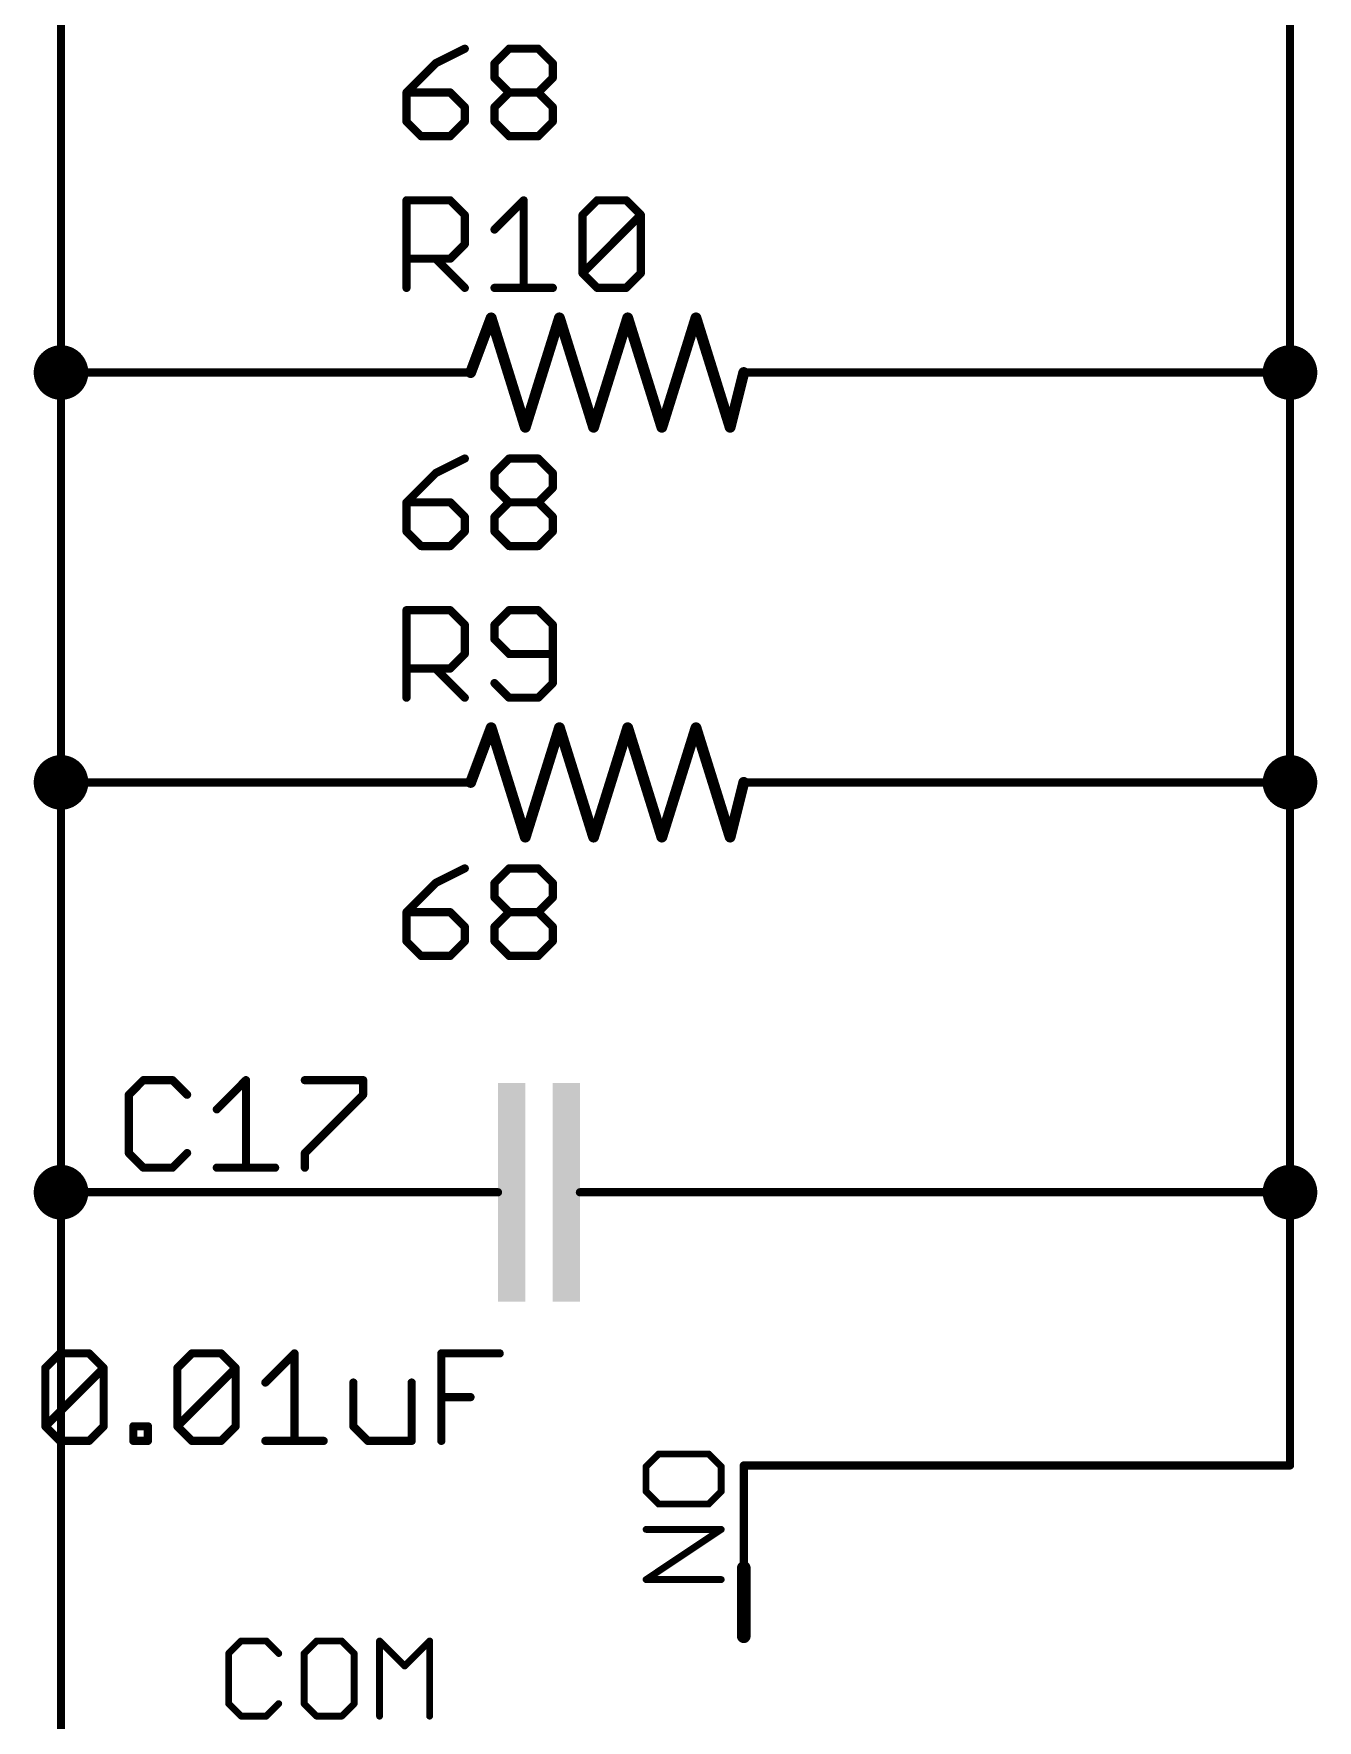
# Model space of a CAD drawing. Extents: x -40 to 215, y -109 to 87.
# Drawn here: x 14.73 to 38.61, y 23.2 to 54.56 of the extents above; entities that cross this region are included whole.
import ezdxf

# ---------------------------------------------------------------- set-up
doc = ezdxf.new("R2010")
doc.units = 0
for name, color, linetype in [('91', 94, 'CONTINUOUS'), ('94', 14, 'CONTINUOUS'), ('95', 251, 'CONTINUOUS'), ('96', 251, 'CONTINUOUS')]:
    doc.layers.add(name, color=color, linetype=linetype)

# ---------------------------------------------------------------- blocks, each defined once
blk = doc.blocks.new('RECT')
blk.add_solid([(-0.5, -0.5), (0.5, -0.5), (-0.5, 0.5), (0.5, 0.5)])

msp = doc.modelspace()

# ---------------------------------------------------------------- linework, layer by layer
at = {"layer": '91', "const_width": 0.1524}
for points in [[(15.24, 55.88), (15.24, 48.26)], [(38.1, 55.88), (38.1, 48.26)], [(15.24, 48.26), (15.24, 40.64)], [(20.32, 48.26), (15.24, 48.26)], [(30.48, 48.26), (38.1, 48.26)], [(38.1, 48.26), (38.1, 40.64)], [(15.24, 40.64), (15.24, 33.02)], [(15.24, 40.64), (20.32, 40.64)], [(30.48, 40.64), (38.1, 40.64)], [(38.1, 40.64), (38.1, 33.02)], [(15.24, 33.02), (15.24, 22.86)], [(20.32, 33.02), (15.24, 33.02)], [(38.1, 33.02), (27.94, 33.02)], [(38.1, 27.94), (38.1, 33.02)], [(27.94, 27.94), (38.1, 27.94)]]:
    msp.add_lwpolyline(points, dxfattribs=at)
at = {"layer": '91'}
for points, const_width in [([(15.24, 48.006, 1), (15.24, 48.514, 1), (15.24, 48.006)], 0.508), ([(38.1, 48.006, 1), (38.1, 48.514, 1), (38.1, 48.006)], 0.508), ([(15.2781, 48.26, 1), (15.2019, 48.26)], 0.0762), ([(15.24, 48.2981, 1), (15.24, 48.2219)], 0.0762), ([(15.2019, 48.26, 1), (15.2781, 48.26)], 0.0762), ([(20.32, 48.2219, 1), (20.32, 48.2981)], 0.0762), ([(30.48, 48.2981, 1), (30.48, 48.2219)], 0.0762), ([(38.1381, 48.26, 1), (38.0619, 48.26)], 0.0762), ([(38.0619, 48.26, 1), (38.1381, 48.26)], 0.0762), ([(38.1, 48.2219, 1), (38.1, 48.2981)], 0.0762), ([(15.24, 40.386, 1), (15.24, 40.894, 1), (15.24, 40.386)], 0.508), ([(38.1, 40.386, 1), (38.1, 40.894, 1), (38.1, 40.386)], 0.508), ([(15.2781, 40.64, 1), (15.2019, 40.64)], 0.0762), ([(15.24, 40.6781, 1), (15.24, 40.6019)], 0.0762), ([(15.2019, 40.64, 1), (15.2781, 40.64)], 0.0762), ([(20.32, 40.6019, 1), (20.32, 40.6781)], 0.0762), ([(30.48, 40.6781, 1), (30.48, 40.6019)], 0.0762), ([(38.1381, 40.64, 1), (38.0619, 40.64)], 0.0762), ([(38.0619, 40.64, 1), (38.1381, 40.64)], 0.0762), ([(38.1, 40.6019, 1), (38.1, 40.6781)], 0.0762), ([(15.24, 32.766, 1), (15.24, 33.274, 1), (15.24, 32.766)], 0.508), ([(38.1, 32.766, 1), (38.1, 33.274, 1), (38.1, 32.766)], 0.508), ([(15.2781, 33.02, 1), (15.2019, 33.02)], 0.0762), ([(15.24, 33.0581, 1), (15.24, 32.9819)], 0.0762), ([(15.2019, 33.02, 1), (15.2781, 33.02)], 0.0762), ([(20.32, 32.9819, 1), (20.32, 33.0581)], 0.0762), ([(27.94, 33.0581, 1), (27.94, 32.9819)], 0.0762), ([(38.1381, 33.02, 1), (38.0619, 33.02)], 0.0762), ([(38.0619, 33.02, 1), (38.1381, 33.02)], 0.0762), ([(38.1, 32.9819, 1), (38.1, 33.0581)], 0.0762), ([(27.94, 27.9781, 1), (27.94, 27.9019)], 0.0762), ([(38.0619, 27.94, 1), (38.1381, 27.94)], 0.0762), ([(38.1, 27.9019, 1), (38.1, 27.9781)], 0.0762)]:
    msp.add_lwpolyline(points, format="xyb", dxfattribs=dict(at, const_width=const_width))
at = {"layer": '94'}
for points, const_width in [([(22.86, 48.26), (23.241, 49.276)], 0.2032), ([(23.241, 49.276), (23.876, 47.244)], 0.2032), ([(23.876, 47.244), (24.511, 49.276)], 0.2032), ([(24.511, 49.276), (25.146, 47.244)], 0.2032), ([(25.146, 47.244), (25.781, 49.276)], 0.2032), ([(25.781, 49.276), (26.416, 47.244)], 0.2032), ([(26.416, 47.244), (27.051, 49.276)], 0.2032), ([(27.051, 49.276), (27.686, 47.244)], 0.2032), ([(20.32, 48.26), (22.86, 48.26)], 0.1524), ([(27.686, 47.244), (27.94, 48.26)], 0.2032), ([(30.48, 48.26), (27.94, 48.26)], 0.1524), ([(22.86, 40.64), (23.241, 41.656)], 0.2032), ([(23.241, 41.656), (23.876, 39.624)], 0.2032), ([(23.876, 39.624), (24.511, 41.656)], 0.2032), ([(24.511, 41.656), (25.146, 39.624)], 0.2032), ([(25.146, 39.624), (25.781, 41.656)], 0.2032), ([(25.781, 41.656), (26.416, 39.624)], 0.2032), ([(26.416, 39.624), (27.051, 41.656)], 0.2032), ([(27.051, 41.656), (27.686, 39.624)], 0.2032), ([(20.32, 40.64), (22.86, 40.64)], 0.1524), ([(27.686, 39.624), (27.94, 40.64)], 0.2032), ([(30.48, 40.64), (27.94, 40.64)], 0.1524), ([(20.32, 33.02), (22.86, 33.02)], 0.1524), ([(22.86, 33.02), (23.368, 33.02)], 0.1524), ([(25.4, 33.02), (24.892, 33.02)], 0.1524), ([(27.94, 33.02), (25.4, 33.02)], 0.1524), ([(27.94, 27.94), (27.94, 25.4)], 0.1524), ([(27.94, 26.035), (27.94, 24.765)], 0.254)]:
    msp.add_lwpolyline(points, dxfattribs=dict(at, const_width=const_width))
for points, const_width in [([(23.2895, 49.2912, 1), (23.1925, 49.2608)], 0.1016), ([(23.2886, 49.2582, 1), (23.1934, 49.2938)], 0.1016), ([(24.5595, 49.2912, 1), (24.4625, 49.2608)], 0.1016), ([(24.5595, 49.2608, 1), (24.4625, 49.2912)], 0.1016), ([(25.8295, 49.2912, 1), (25.7325, 49.2608)], 0.1016), ([(25.8295, 49.2608, 1), (25.7325, 49.2912)], 0.1016), ([(27.0995, 49.2912, 1), (27.0025, 49.2608)], 0.1016), ([(27.0995, 49.2608, 1), (27.0025, 49.2912)], 0.1016), ([(20.32, 48.2981, 1), (20.32, 48.2219)], 0.0762), ([(22.8124, 48.2778, 1), (22.9076, 48.2422)], 0.1016), ([(22.86, 48.2219, 1), (22.86, 48.2981)], 0.0762), ([(27.9893, 48.2477, 1), (27.8907, 48.2723)], 0.1016), ([(27.94, 48.2981, 1), (27.94, 48.2219)], 0.0762), ([(30.48, 48.2219, 1), (30.48, 48.2981)], 0.0762), ([(23.8275, 47.2592, 1), (23.9245, 47.2288)], 0.1016), ([(23.8275, 47.2288, 1), (23.9245, 47.2592)], 0.1016), ([(25.0975, 47.2592, 1), (25.1945, 47.2288)], 0.1016), ([(25.0975, 47.2288, 1), (25.1945, 47.2592)], 0.1016), ([(26.3675, 47.2592, 1), (26.4645, 47.2288)], 0.1016), ([(26.3675, 47.2288, 1), (26.4645, 47.2592)], 0.1016), ([(27.6367, 47.2563, 1), (27.7353, 47.2317)], 0.1016), ([(27.6375, 47.2288, 1), (27.7345, 47.2592)], 0.1016), ([(23.2895, 41.6712, 1), (23.1925, 41.6408)], 0.1016), ([(23.2886, 41.6382, 1), (23.1934, 41.6738)], 0.1016), ([(24.5595, 41.6712, 1), (24.4625, 41.6408)], 0.1016), ([(24.5595, 41.6408, 1), (24.4625, 41.6712)], 0.1016), ([(25.8295, 41.6712, 1), (25.7325, 41.6408)], 0.1016), ([(25.8295, 41.6408, 1), (25.7325, 41.6712)], 0.1016), ([(27.0995, 41.6712, 1), (27.0025, 41.6408)], 0.1016), ([(27.0995, 41.6408, 1), (27.0025, 41.6712)], 0.1016), ([(20.32, 40.6781, 1), (20.32, 40.6019)], 0.0762), ([(22.8124, 40.6578, 1), (22.9076, 40.6222)], 0.1016), ([(22.86, 40.6019, 1), (22.86, 40.6781)], 0.0762), ([(27.9893, 40.6277, 1), (27.8907, 40.6523)], 0.1016), ([(27.94, 40.6781, 1), (27.94, 40.6019)], 0.0762), ([(30.48, 40.6019, 1), (30.48, 40.6781)], 0.0762), ([(23.8275, 39.6392, 1), (23.9245, 39.6088)], 0.1016), ([(23.8275, 39.6088, 1), (23.9245, 39.6392)], 0.1016), ([(25.0975, 39.6392, 1), (25.1945, 39.6088)], 0.1016), ([(25.0975, 39.6088, 1), (25.1945, 39.6392)], 0.1016), ([(26.3675, 39.6392, 1), (26.4645, 39.6088)], 0.1016), ([(26.3675, 39.6088, 1), (26.4645, 39.6392)], 0.1016), ([(27.6367, 39.6363, 1), (27.7353, 39.6117)], 0.1016), ([(27.6375, 39.6088, 1), (27.7345, 39.6392)], 0.1016), ([(20.32, 33.0581, 1), (20.32, 32.9819)], 0.0762), ([(22.86, 33.0581, 1), (22.86, 32.9819)], 0.0762), ([(22.86, 32.9819, 1), (22.86, 33.0581)], 0.0762), ([(23.368, 32.9819, 1), (23.368, 33.0581)], 0.0762), ([(24.892, 33.0581, 1), (24.892, 32.9819)], 0.0762), ([(25.4, 33.0581, 1), (25.4, 32.9819)], 0.0762), ([(25.4, 32.9819, 1), (25.4, 33.0581)], 0.0762), ([(27.94, 32.9819, 1), (27.94, 33.0581)], 0.0762), ([(27.9781, 27.94, 1), (27.9019, 27.94)], 0.0762), ([(28.0035, 26.035, 1), (27.8765, 26.035)], 0.127), ([(27.9019, 25.4, 1), (27.9781, 25.4)], 0.0762), ([(27.8765, 24.765, 1), (28.0035, 24.765)], 0.127)]:
    msp.add_lwpolyline(points, format="xyb", dxfattribs=dict(at, const_width=const_width))
at = {"layer": '95'}
for points, const_width in [([(21.6662, 49.8348), (21.6662, 51.4618)], 0.1524), ([(21.6662, 51.4618), (22.4797, 51.4618)], 0.1524), ([(22.4797, 51.4618), (22.7509, 51.1906)], 0.1524), ([(23.3034, 50.9195), (23.8457, 51.4618)], 0.1524), ([(23.8457, 51.4618), (23.8457, 49.8348)], 0.1524), ([(24.9405, 51.1906), (25.2117, 51.4618)], 0.1524), ([(25.2117, 51.4618), (25.754, 51.4618)], 0.1524), ([(25.754, 51.4618), (26.0252, 51.1906)], 0.1524), ([(22.7509, 51.1906), (22.7509, 50.6483)], 0.1524), ([(24.9405, 50.106), (24.9405, 51.1906)], 0.1524), ([(24.9405, 50.106), (26.0252, 51.1906)], 0.1524), ([(26.0252, 51.1906), (26.0252, 50.106)], 0.1524), ([(22.7509, 50.6483), (22.4797, 50.3771)], 0.1524), ([(22.4797, 50.3771), (21.6662, 50.3771)], 0.1524), ([(22.2085, 50.3771), (22.7509, 49.8348)], 0.1524), ([(25.2117, 49.8348), (24.9405, 50.106)], 0.1524), ([(26.0252, 50.106), (25.754, 49.8348)], 0.1524), ([(23.3034, 49.8348), (24.388, 49.8348)], 0.1524), ([(25.754, 49.8348), (25.2117, 49.8348)], 0.1524), ([(21.6662, 42.2148), (21.6662, 43.8418)], 0.1524), ([(21.6662, 43.8418), (22.4797, 43.8418)], 0.1524), ([(22.4797, 43.8418), (22.7509, 43.5706)], 0.1524), ([(23.5745, 43.8418), (23.3034, 43.5706)], 0.1524), ([(24.1168, 43.8418), (23.5745, 43.8418)], 0.1524), ([(24.388, 43.5706), (24.1168, 43.8418)], 0.1524), ([(22.7509, 43.5706), (22.7509, 43.0283)], 0.1524), ([(23.3034, 43.5706), (23.3034, 43.2995)], 0.1524), ([(24.388, 42.486), (24.388, 43.5706)], 0.1524), ([(23.3034, 43.2995), (23.5745, 43.0283)], 0.1524), ([(22.7509, 43.0283), (22.4797, 42.7571)], 0.1524), ([(23.5745, 43.0283), (24.388, 43.0283)], 0.1524), ([(22.4797, 42.7571), (21.6662, 42.7571)], 0.1524), ([(22.2085, 42.7571), (22.7509, 42.2148)], 0.1524), ([(23.3034, 42.486), (23.5745, 42.2148)], 0.1524), ([(24.1168, 42.2148), (24.388, 42.486)], 0.1524), ([(23.5745, 42.2148), (24.1168, 42.2148)], 0.1524), ([(16.7719, 35.1042), (16.5007, 34.833)], 0.1524), ([(17.3142, 35.1042), (16.7719, 35.1042)], 0.1524), ([(17.5854, 34.833), (17.3142, 35.1042)], 0.1524), ([(18.1379, 34.5619), (18.6802, 35.1042)], 0.1524), ([(18.6802, 35.1042), (18.6802, 33.4772)], 0.1524), ([(19.775, 35.1042), (20.8597, 35.1042)], 0.1524), ([(20.8597, 35.1042), (20.8597, 34.833)], 0.1524), ([(16.5007, 34.833), (16.5007, 33.7484)], 0.1524), ([(20.8597, 34.833), (19.775, 33.7484)], 0.1524), ([(16.5007, 33.7484), (16.7719, 33.4772)], 0.1524), ([(16.7719, 33.4772), (17.3142, 33.4772)], 0.1524), ([(17.3142, 33.4772), (17.5854, 33.7484)], 0.1524), ([(18.1379, 33.4772), (19.2225, 33.4772)], 0.1524), ([(19.775, 33.7484), (19.775, 33.4772)], 0.1524), ([(26.3557, 28.1545), (26.1227, 27.9215)], 0.127), ([(26.1227, 27.9215), (26.1227, 27.4554)], 0.127), ([(27.2879, 28.1545), (26.3557, 28.1545)], 0.127), ([(27.5209, 27.9215), (27.2879, 28.1545)], 0.127), ([(27.5209, 27.4554), (27.5209, 27.9215)], 0.127), ([(26.1227, 27.4554), (26.3557, 27.2224)], 0.127), ([(26.3557, 27.2224), (27.2879, 27.2224)], 0.127), ([(27.2879, 27.2224), (27.5209, 27.4554)], 0.127), ([(26.1227, 25.8191), (27.5209, 26.7512)], 0.127), ([(27.5209, 26.7512), (26.1227, 26.7512)], 0.127), ([(27.5209, 25.8191), (26.1227, 25.8191)], 0.127), ([(18.5911, 24.6773), (18.3581, 24.4443)], 0.127), ([(18.3581, 24.4443), (18.3581, 23.5121)], 0.127), ([(19.0572, 24.6773), (18.5911, 24.6773)], 0.127), ([(19.2902, 24.4443), (19.0572, 24.6773)], 0.127), ([(19.9944, 24.6773), (19.7613, 24.4443)], 0.127), ([(19.7613, 24.4443), (19.7613, 23.5121)], 0.127), ([(20.4604, 24.6773), (19.9944, 24.6773)], 0.127), ([(20.6935, 24.4443), (20.4604, 24.6773)], 0.127), ([(20.6935, 23.5121), (20.6935, 24.4443)], 0.127), ([(21.1646, 23.2791), (21.1646, 24.6773)], 0.127), ([(21.1646, 24.6773), (21.6307, 24.2112)], 0.127), ([(21.6307, 24.2112), (22.0967, 24.6773)], 0.127), ([(22.0967, 24.6773), (22.0967, 23.2791)], 0.127), ([(18.3581, 23.5121), (18.5911, 23.2791)], 0.127), ([(19.0572, 23.2791), (19.2902, 23.5121)], 0.127), ([(19.7613, 23.5121), (19.9944, 23.2791)], 0.127), ([(20.4604, 23.2791), (20.6935, 23.5121)], 0.127), ([(18.5911, 23.2791), (19.0572, 23.2791)], 0.127), ([(19.9944, 23.2791), (20.4604, 23.2791)], 0.127)]:
    msp.add_lwpolyline(points, dxfattribs=dict(at, const_width=const_width))
for points, const_width in [([(21.7043, 51.4618, 1), (21.6281, 51.4618)], 0.0762), ([(21.6662, 51.4999, 1), (21.6662, 51.4237)], 0.0762), ([(22.5066, 51.4887, 1), (22.4528, 51.4348)], 0.0762), ([(22.4797, 51.4237, 1), (22.4797, 51.4999)], 0.0762), ([(23.8838, 51.4618, 1), (23.8076, 51.4618)], 0.0762), ([(23.8726, 51.4348, 1), (23.8187, 51.4887)], 0.0762), ([(25.2117, 51.4999, 1), (25.2117, 51.4237)], 0.0762), ([(25.2386, 51.4348, 1), (25.1847, 51.4887)], 0.0762), ([(25.7809, 51.4887, 1), (25.7271, 51.4348)], 0.0762), ([(25.754, 51.4237, 1), (25.754, 51.4999)], 0.0762), ([(22.789, 51.1906, 1), (22.7128, 51.1906)], 0.0762), ([(22.7239, 51.1637, 1), (22.7778, 51.2176)], 0.0762), ([(24.9786, 51.1906, 1), (24.9024, 51.1906)], 0.0762), ([(24.9136, 51.2176, 1), (24.9675, 51.1637)], 0.0762), ([(26.0633, 51.1906, 1), (25.9871, 51.1906)], 0.0762), ([(26.0521, 51.1637, 1), (25.9982, 51.2176)], 0.0762), ([(25.9982, 51.1637, 1), (26.0521, 51.2176)], 0.0762), ([(23.2764, 50.9464, 1), (23.3303, 50.8925)], 0.0762), ([(22.7128, 50.6483, 1), (22.789, 50.6483)], 0.0762), ([(22.7778, 50.6214, 1), (22.7239, 50.6752)], 0.0762), ([(21.6662, 50.4152, 1), (21.6662, 50.339)], 0.0762), ([(22.2355, 50.4041, 1), (22.1816, 50.3502)], 0.0762), ([(22.4528, 50.4041, 1), (22.5066, 50.3502)], 0.0762), ([(22.4797, 50.339, 1), (22.4797, 50.4152)], 0.0762), ([(24.9675, 50.1329, 1), (24.9136, 50.079)], 0.0762), ([(26.0521, 50.079, 1), (25.9982, 50.1329)], 0.0762), ([(21.6281, 49.8348, 1), (21.7043, 49.8348)], 0.0762), ([(22.7239, 49.8079, 1), (22.7778, 49.8617)], 0.0762), ([(23.3034, 49.8729, 1), (23.3034, 49.7967)], 0.0762), ([(23.8076, 49.8348, 1), (23.8838, 49.8348)], 0.0762), ([(24.388, 49.7967, 1), (24.388, 49.8729)], 0.0762), ([(24.9136, 50.1329, 1), (24.9675, 50.079)], 0.0762), ([(24.9024, 50.106, 1), (24.9786, 50.106)], 0.0762), ([(25.2117, 49.8729, 1), (25.2117, 49.7967)], 0.0762), ([(25.1847, 49.8079, 1), (25.2386, 49.8617)], 0.0762), ([(25.7271, 49.8617, 1), (25.7809, 49.8079)], 0.0762), ([(25.754, 49.7967, 1), (25.754, 49.8729)], 0.0762), ([(25.9871, 50.106, 1), (26.0633, 50.106)], 0.0762), ([(21.7043, 43.8418, 1), (21.6281, 43.8418)], 0.0762), ([(21.6662, 43.8799, 1), (21.6662, 43.8037)], 0.0762), ([(22.5066, 43.8687, 1), (22.4528, 43.8148)], 0.0762), ([(22.4797, 43.8037, 1), (22.4797, 43.8799)], 0.0762), ([(23.5745, 43.8799, 1), (23.5745, 43.8037)], 0.0762), ([(23.6015, 43.8148, 1), (23.5476, 43.8687)], 0.0762), ([(24.1438, 43.8687, 1), (24.0899, 43.8148)], 0.0762), ([(24.1168, 43.8037, 1), (24.1168, 43.8799)], 0.0762), ([(22.789, 43.5706, 1), (22.7128, 43.5706)], 0.0762), ([(22.7239, 43.5437, 1), (22.7778, 43.5976)], 0.0762), ([(23.2764, 43.5976, 1), (23.3303, 43.5437)], 0.0762), ([(23.3415, 43.5706, 1), (23.2653, 43.5706)], 0.0762), ([(24.4261, 43.5706, 1), (24.3499, 43.5706)], 0.0762), ([(24.3611, 43.5437, 1), (24.415, 43.5976)], 0.0762), ([(23.3303, 43.3264, 1), (23.2764, 43.2725)], 0.0762), ([(23.2653, 43.2995, 1), (23.3415, 43.2995)], 0.0762), ([(22.7128, 43.0283, 1), (22.789, 43.0283)], 0.0762), ([(22.7778, 43.0014, 1), (22.7239, 43.0552)], 0.0762), ([(23.5745, 43.0664, 1), (23.5745, 42.9902)], 0.0762), ([(23.5476, 43.0014, 1), (23.6015, 43.0552)], 0.0762), ([(24.388, 42.9902, 1), (24.388, 43.0664)], 0.0762), ([(21.6662, 42.7952, 1), (21.6662, 42.719)], 0.0762), ([(22.2355, 42.7841, 1), (22.1816, 42.7302)], 0.0762), ([(22.4528, 42.7841, 1), (22.5066, 42.7302)], 0.0762), ([(22.4797, 42.719, 1), (22.4797, 42.7952)], 0.0762), ([(23.3303, 42.5129, 1), (23.2764, 42.459)], 0.0762), ([(24.3499, 42.486, 1), (24.4261, 42.486)], 0.0762), ([(24.415, 42.459, 1), (24.3611, 42.5129)], 0.0762), ([(21.6281, 42.2148, 1), (21.7043, 42.2148)], 0.0762), ([(22.7239, 42.1879, 1), (22.7778, 42.2417)], 0.0762), ([(23.5745, 42.2529, 1), (23.5745, 42.1767)], 0.0762), ([(23.5476, 42.1879, 1), (23.6015, 42.2417)], 0.0762), ([(24.0899, 42.2417, 1), (24.1438, 42.1879)], 0.0762), ([(24.1168, 42.1767, 1), (24.1168, 42.2529)], 0.0762), ([(16.7719, 35.1423, 1), (16.7719, 35.0661)], 0.0762), ([(16.7988, 35.0772, 1), (16.7449, 35.1311)], 0.0762), ([(17.3412, 35.1311, 1), (17.2873, 35.0772)], 0.0762), ([(17.3142, 35.0661, 1), (17.3142, 35.1423)], 0.0762), ([(18.7183, 35.1042, 1), (18.6421, 35.1042)], 0.0762), ([(18.7072, 35.0772, 1), (18.6533, 35.1311)], 0.0762), ([(19.775, 35.1423, 1), (19.775, 35.0661)], 0.0762), ([(20.8978, 35.1042, 1), (20.8216, 35.1042)], 0.0762), ([(20.8597, 35.0661, 1), (20.8597, 35.1423)], 0.0762), ([(16.5388, 34.833, 1), (16.4626, 34.833)], 0.0762), ([(16.4738, 34.86, 1), (16.5277, 34.8061)], 0.0762), ([(17.5584, 34.8061, 1), (17.6123, 34.86)], 0.0762), ([(20.8216, 34.833, 1), (20.8978, 34.833)], 0.0762), ([(20.8866, 34.8061, 1), (20.8328, 34.86)], 0.0762), ([(18.1109, 34.5888, 1), (18.1648, 34.5349)], 0.0762), ([(16.5277, 33.7753, 1), (16.4738, 33.7214)], 0.0762), ([(16.4626, 33.7484, 1), (16.5388, 33.7484)], 0.0762), ([(16.7719, 33.5153, 1), (16.7719, 33.4391)], 0.0762), ([(17.3142, 33.4391, 1), (17.3142, 33.5153)], 0.0762), ([(17.6123, 33.7214, 1), (17.5584, 33.7753)], 0.0762), ([(18.1379, 33.5153, 1), (18.1379, 33.4391)], 0.0762), ([(19.2225, 33.4391, 1), (19.2225, 33.5153)], 0.0762), ([(19.8131, 33.7484, 1), (19.7369, 33.7484)], 0.0762), ([(19.7481, 33.7753, 1), (19.802, 33.7214)], 0.0762), ([(16.7449, 33.4503, 1), (16.7988, 33.5041)], 0.0762), ([(17.2873, 33.5041, 1), (17.3412, 33.4503)], 0.0762), ([(18.6421, 33.4772, 1), (18.7183, 33.4772)], 0.0762), ([(19.7369, 33.4772, 1), (19.8131, 33.4772)], 0.0762), ([(26.1545, 27.9215, 1), (26.091, 27.9215)], 0.0635), ([(26.1003, 27.9439, 1), (26.1452, 27.899)], 0.0635), ([(26.3557, 28.1863, 1), (26.3557, 28.1228)], 0.0635), ([(26.3782, 28.1321, 1), (26.3333, 28.177)], 0.0635), ([(27.3103, 28.177, 1), (27.2654, 28.1321)], 0.0635), ([(27.2879, 28.1228, 1), (27.2879, 28.1863)], 0.0635), ([(27.5526, 27.9215, 1), (27.4892, 27.9215)], 0.0635), ([(27.4984, 27.899, 1), (27.5434, 27.9439)], 0.0635), ([(26.1452, 27.4779, 1), (26.1003, 27.433)], 0.0635), ([(26.091, 27.4554, 1), (26.1545, 27.4554)], 0.0635), ([(26.3557, 27.2541, 1), (26.3557, 27.1906)], 0.0635), ([(27.2879, 27.1906, 1), (27.2879, 27.2541)], 0.0635), ([(27.4892, 27.4554, 1), (27.5526, 27.4554)], 0.0635), ([(27.5434, 27.433, 1), (27.4984, 27.4779)], 0.0635), ([(26.3333, 27.1999, 1), (26.3782, 27.2448)], 0.0635), ([(27.2654, 27.2448, 1), (27.3103, 27.1999)], 0.0635), ([(26.1227, 26.783, 1), (26.1227, 26.7195)], 0.0635), ([(27.5385, 26.7248, 1), (27.5033, 26.7776)], 0.0635), ([(27.5209, 26.7195, 1), (27.5209, 26.783)], 0.0635), ([(26.1227, 25.8509, 1), (26.1227, 25.7874)], 0.0635), ([(26.1051, 25.8455, 1), (26.1403, 25.7927)], 0.0635), ([(27.5209, 25.7874, 1), (27.5209, 25.8509)], 0.0635), ([(18.3898, 24.4443, 1), (18.3263, 24.4443)], 0.0635), ([(18.3356, 24.4667, 1), (18.3805, 24.4218)], 0.0635), ([(18.5911, 24.709, 1), (18.5911, 24.6455)], 0.0635), ([(18.6135, 24.6548, 1), (18.5686, 24.6997)], 0.0635), ([(19.0796, 24.6997, 1), (19.0347, 24.6548)], 0.0635), ([(19.0572, 24.6455, 1), (19.0572, 24.709)], 0.0635), ([(19.2677, 24.4218, 1), (19.3126, 24.4667)], 0.0635), ([(19.7931, 24.4443, 1), (19.7296, 24.4443)], 0.0635), ([(19.7389, 24.4667, 1), (19.7838, 24.4218)], 0.0635), ([(19.9944, 24.709, 1), (19.9944, 24.6455)], 0.0635), ([(20.0168, 24.6548, 1), (19.9719, 24.6997)], 0.0635), ([(20.4829, 24.6997, 1), (20.438, 24.6548)], 0.0635), ([(20.4604, 24.6455, 1), (20.4604, 24.709)], 0.0635), ([(20.7252, 24.4443, 1), (20.6617, 24.4443)], 0.0635), ([(20.671, 24.4218, 1), (20.7159, 24.4667)], 0.0635), ([(21.1964, 24.6773, 1), (21.1329, 24.6773)], 0.0635), ([(21.1871, 24.6997, 1), (21.1422, 24.6548)], 0.0635), ([(22.1285, 24.6773, 1), (22.065, 24.6773)], 0.0635), ([(22.1192, 24.6548, 1), (22.0743, 24.6997)], 0.0635), ([(21.6082, 24.2337, 1), (21.6531, 24.1888)], 0.0635), ([(21.6082, 24.1888, 1), (21.6531, 24.2337)], 0.0635), ([(18.3263, 23.5121, 1), (18.3898, 23.5121)], 0.0635), ([(18.3805, 23.5346, 1), (18.3356, 23.4897)], 0.0635), ([(19.3126, 23.4897, 1), (19.2677, 23.5346)], 0.0635), ([(19.7838, 23.5346, 1), (19.7389, 23.4897)], 0.0635), ([(19.7296, 23.5121, 1), (19.7931, 23.5121)], 0.0635), ([(20.6617, 23.5121, 1), (20.7252, 23.5121)], 0.0635), ([(20.7159, 23.4897, 1), (20.671, 23.5346)], 0.0635), ([(18.5911, 23.3108, 1), (18.5911, 23.2474)], 0.0635), ([(18.5686, 23.2566, 1), (18.6135, 23.3016)], 0.0635), ([(19.0347, 23.3016, 1), (19.0796, 23.2566)], 0.0635), ([(19.0572, 23.2474, 1), (19.0572, 23.3108)], 0.0635), ([(19.9944, 23.3108, 1), (19.9944, 23.2474)], 0.0635), ([(19.9719, 23.2566, 1), (20.0168, 23.3016)], 0.0635), ([(20.438, 23.3016, 1), (20.4829, 23.2566)], 0.0635), ([(20.4604, 23.2474, 1), (20.4604, 23.3108)], 0.0635), ([(21.1329, 23.2791, 1), (21.1964, 23.2791)], 0.0635), ([(22.065, 23.2791, 1), (22.1285, 23.2791)], 0.0635)]:
    msp.add_lwpolyline(points, format="xyb", dxfattribs=dict(at, const_width=const_width))
at = {"layer": '96', "const_width": 0.1524}
for points in [[(22.7509, 54.2812), (22.2085, 54.01)], [(23.3034, 54.01), (23.5745, 54.2812)], [(23.5745, 54.2812), (24.1168, 54.2812)], [(24.1168, 54.2812), (24.388, 54.01)], [(22.2085, 54.01), (21.6662, 53.4677)], [(23.3034, 53.7389), (23.3034, 54.01)], [(24.388, 54.01), (24.388, 53.7389)], [(23.5745, 53.4677), (23.3034, 53.7389)], [(24.388, 53.7389), (24.1168, 53.4677)], [(21.6662, 53.4677), (21.6662, 52.9254)], [(22.4797, 53.4677), (21.6662, 53.4677)], [(22.7509, 53.1965), (22.4797, 53.4677)], [(23.3034, 53.1965), (23.5745, 53.4677)], [(23.5745, 53.4677), (24.1168, 53.4677)], [(24.1168, 53.4677), (24.388, 53.1965)], [(21.6662, 52.9254), (21.9374, 52.6542)], [(22.4797, 52.6542), (22.7509, 52.9254)], [(22.7509, 52.9254), (22.7509, 53.1965)], [(23.3034, 52.9254), (23.3034, 53.1965)], [(23.5745, 52.6542), (23.3034, 52.9254)], [(24.388, 52.9254), (24.1168, 52.6542)], [(24.388, 53.1965), (24.388, 52.9254)], [(21.9374, 52.6542), (22.4797, 52.6542)], [(24.1168, 52.6542), (23.5745, 52.6542)], [(22.7509, 46.6612), (22.2085, 46.39)], [(23.3034, 46.39), (23.5745, 46.6612)], [(23.5745, 46.6612), (24.1168, 46.6612)], [(24.1168, 46.6612), (24.388, 46.39)], [(22.2085, 46.39), (21.6662, 45.8477)], [(23.3034, 46.1189), (23.3034, 46.39)], [(24.388, 46.39), (24.388, 46.1189)], [(23.5745, 45.8477), (23.3034, 46.1189)], [(24.388, 46.1189), (24.1168, 45.8477)], [(21.6662, 45.8477), (21.6662, 45.3054)], [(22.4797, 45.8477), (21.6662, 45.8477)], [(22.7509, 45.5765), (22.4797, 45.8477)], [(23.3034, 45.5765), (23.5745, 45.8477)], [(23.5745, 45.8477), (24.1168, 45.8477)], [(24.1168, 45.8477), (24.388, 45.5765)], [(22.7509, 45.3054), (22.7509, 45.5765)], [(23.3034, 45.3054), (23.3034, 45.5765)], [(24.388, 45.5765), (24.388, 45.3054)], [(21.6662, 45.3054), (21.9374, 45.0342)], [(22.4797, 45.0342), (22.7509, 45.3054)], [(23.5745, 45.0342), (23.3034, 45.3054)], [(24.388, 45.3054), (24.1168, 45.0342)], [(21.9374, 45.0342), (22.4797, 45.0342)], [(24.1168, 45.0342), (23.5745, 45.0342)], [(22.7509, 39.0412), (22.2085, 38.77)], [(23.3034, 38.77), (23.5745, 39.0412)], [(23.5745, 39.0412), (24.1168, 39.0412)], [(24.1168, 39.0412), (24.388, 38.77)], [(22.2085, 38.77), (21.6662, 38.2277)], [(23.3034, 38.4989), (23.3034, 38.77)], [(23.5745, 38.2277), (23.3034, 38.4989)], [(24.388, 38.4989), (24.1168, 38.2277)], [(24.388, 38.77), (24.388, 38.4989)], [(21.6662, 38.2277), (21.6662, 37.6854)], [(22.4797, 38.2277), (21.6662, 38.2277)], [(22.7509, 37.9565), (22.4797, 38.2277)], [(23.3034, 37.9565), (23.5745, 38.2277)], [(23.5745, 38.2277), (24.1168, 38.2277)], [(24.1168, 38.2277), (24.388, 37.9565)], [(22.7509, 37.6854), (22.7509, 37.9565)], [(23.3034, 37.6854), (23.3034, 37.9565)], [(24.388, 37.9565), (24.388, 37.6854)], [(21.6662, 37.6854), (21.9374, 37.4142)], [(22.4797, 37.4142), (22.7509, 37.6854)], [(23.5745, 37.4142), (23.3034, 37.6854)], [(24.388, 37.6854), (24.1168, 37.4142)], [(21.9374, 37.4142), (22.4797, 37.4142)], [(24.1168, 37.4142), (23.5745, 37.4142)], [(14.9478, 29.753), (15.219, 30.0242)], [(14.9478, 28.6684), (14.9478, 29.753)], [(14.9478, 28.6684), (16.0325, 29.753)], [(15.219, 30.0242), (15.7613, 30.0242)], [(15.7613, 30.0242), (16.0325, 29.753)], [(16.0325, 29.753), (16.0325, 28.6684)], [(17.4036, 29.753), (17.6747, 30.0242)], [(17.4036, 28.6684), (17.4036, 29.753)], [(17.4036, 28.6684), (18.4882, 29.753)], [(17.6747, 30.0242), (18.2171, 30.0242)], [(18.2171, 30.0242), (18.4882, 29.753)], [(18.4882, 29.753), (18.4882, 28.6684)], [(19.0407, 29.4819), (19.583, 30.0242)], [(19.583, 30.0242), (19.583, 28.3972)], [(22.315, 28.3972), (22.315, 30.0242)], [(22.315, 30.0242), (23.3997, 30.0242)], [(20.6779, 29.4819), (20.6779, 28.6684)], [(21.7625, 28.3972), (21.7625, 29.4819)], [(22.315, 29.2107), (22.8574, 29.2107)], [(15.219, 28.3972), (14.9478, 28.6684)], [(16.0325, 28.6684), (15.7613, 28.3972)], [(16.585, 28.3972), (16.585, 28.6684)], [(16.585, 28.6684), (16.8561, 28.6684)], [(16.8561, 28.6684), (16.8561, 28.3972)], [(17.6747, 28.3972), (17.4036, 28.6684)], [(18.4882, 28.6684), (18.2171, 28.3972)], [(20.6779, 28.6684), (20.949, 28.3972)], [(15.7613, 28.3972), (15.219, 28.3972)], [(16.8561, 28.3972), (16.585, 28.3972)], [(18.2171, 28.3972), (17.6747, 28.3972)], [(19.0407, 28.3972), (20.1254, 28.3972)], [(20.949, 28.3972), (21.7625, 28.3972)]]:
    msp.add_lwpolyline(points, dxfattribs=at)
at = {"layer": '96', "const_width": 0.0762}
for points in [[(22.7679, 54.2471, 1), (22.7338, 54.3153)], [(23.5745, 54.3193, 1), (23.5745, 54.2431)], [(23.6015, 54.2542, 1), (23.5476, 54.3081)], [(24.1438, 54.3081, 1), (24.0899, 54.2542)], [(24.1168, 54.2431, 1), (24.1168, 54.3193)], [(22.1915, 54.0441, 1), (22.2256, 53.9759)], [(22.2355, 53.9831, 1), (22.1816, 54.037)], [(23.2764, 54.037, 1), (23.3303, 53.9831)], [(23.3415, 54.01, 1), (23.2653, 54.01)], [(24.4261, 54.01, 1), (24.3499, 54.01)], [(24.3611, 53.9831, 1), (24.415, 54.037)], [(23.3303, 53.7658, 1), (23.2764, 53.7119)], [(23.2653, 53.7389, 1), (23.3415, 53.7389)], [(24.3499, 53.7389, 1), (24.4261, 53.7389)], [(24.415, 53.7119, 1), (24.3611, 53.7658)], [(21.7043, 53.4677, 1), (21.6281, 53.4677)], [(21.6662, 53.5058, 1), (21.6662, 53.4296)], [(21.6393, 53.4946, 1), (21.6931, 53.4408)], [(22.5066, 53.4946, 1), (22.4528, 53.4408)], [(22.4797, 53.4296, 1), (22.4797, 53.5058)], [(23.5745, 53.5058, 1), (23.5745, 53.4296)], [(23.6015, 53.4408, 1), (23.5476, 53.4946)], [(23.5476, 53.4408, 1), (23.6015, 53.4946)], [(24.1438, 53.4946, 1), (24.0899, 53.4408)], [(24.0899, 53.4946, 1), (24.1438, 53.4408)], [(24.1168, 53.4296, 1), (24.1168, 53.5058)], [(21.6931, 52.9523, 1), (21.6393, 52.8984)], [(22.789, 53.1965, 1), (22.7128, 53.1965)], [(22.7239, 53.1696, 1), (22.7778, 53.2235)], [(22.7778, 52.8984, 1), (22.7239, 52.9523)], [(23.2764, 53.2235, 1), (23.3303, 53.1696)], [(23.3303, 52.9523, 1), (23.2764, 52.8984)], [(23.3415, 53.1965, 1), (23.2653, 53.1965)], [(24.4261, 53.1965, 1), (24.3499, 53.1965)], [(24.3611, 53.1696, 1), (24.415, 53.2235)], [(24.415, 52.8984, 1), (24.3611, 52.9523)], [(21.6281, 52.9254, 1), (21.7043, 52.9254)], [(21.9374, 52.6923, 1), (21.9374, 52.6161)], [(21.9104, 52.6273, 1), (21.9643, 52.6811)], [(22.4528, 52.6811, 1), (22.5066, 52.6273)], [(22.4797, 52.6161, 1), (22.4797, 52.6923)], [(22.7128, 52.9254, 1), (22.789, 52.9254)], [(23.2653, 52.9254, 1), (23.3415, 52.9254)], [(23.5745, 52.6923, 1), (23.5745, 52.6161)], [(23.5476, 52.6273, 1), (23.6015, 52.6811)], [(24.0899, 52.6811, 1), (24.1438, 52.6273)], [(24.1168, 52.6161, 1), (24.1168, 52.6923)], [(24.3499, 52.9254, 1), (24.4261, 52.9254)], [(22.7679, 46.6271, 1), (22.7338, 46.6953)], [(23.5745, 46.6993, 1), (23.5745, 46.6231)], [(23.6015, 46.6342, 1), (23.5476, 46.6881)], [(24.1438, 46.6881, 1), (24.0899, 46.6342)], [(24.1168, 46.6231, 1), (24.1168, 46.6993)], [(22.1915, 46.4241, 1), (22.2256, 46.3559)], [(22.2355, 46.3631, 1), (22.1816, 46.417)], [(23.2764, 46.417, 1), (23.3303, 46.3631)], [(23.3415, 46.39, 1), (23.2653, 46.39)], [(24.4261, 46.39, 1), (24.3499, 46.39)], [(24.3611, 46.3631, 1), (24.415, 46.417)], [(23.3303, 46.1458, 1), (23.2764, 46.0919)], [(23.2653, 46.1189, 1), (23.3415, 46.1189)], [(24.3499, 46.1189, 1), (24.4261, 46.1189)], [(24.415, 46.0919, 1), (24.3611, 46.1458)], [(21.7043, 45.8477, 1), (21.6281, 45.8477)], [(21.6662, 45.8858, 1), (21.6662, 45.8096)], [(21.6393, 45.8746, 1), (21.6931, 45.8208)], [(22.5066, 45.8746, 1), (22.4528, 45.8208)], [(22.4797, 45.8096, 1), (22.4797, 45.8858)], [(23.5745, 45.8858, 1), (23.5745, 45.8096)], [(23.6015, 45.8208, 1), (23.5476, 45.8746)], [(23.5476, 45.8208, 1), (23.6015, 45.8746)], [(24.1438, 45.8746, 1), (24.0899, 45.8208)], [(24.0899, 45.8746, 1), (24.1438, 45.8208)], [(24.1168, 45.8096, 1), (24.1168, 45.8858)], [(22.789, 45.5765, 1), (22.7128, 45.5765)], [(22.7239, 45.5496, 1), (22.7778, 45.6035)], [(23.2764, 45.6035, 1), (23.3303, 45.5496)], [(23.3415, 45.5765, 1), (23.2653, 45.5765)], [(24.4261, 45.5765, 1), (24.3499, 45.5765)], [(24.3611, 45.5496, 1), (24.415, 45.6035)], [(21.6931, 45.3323, 1), (21.6393, 45.2784)], [(21.6281, 45.3054, 1), (21.7043, 45.3054)], [(22.7128, 45.3054, 1), (22.789, 45.3054)], [(22.7778, 45.2784, 1), (22.7239, 45.3323)], [(23.3303, 45.3323, 1), (23.2764, 45.2784)], [(23.2653, 45.3054, 1), (23.3415, 45.3054)], [(24.3499, 45.3054, 1), (24.4261, 45.3054)], [(24.415, 45.2784, 1), (24.3611, 45.3323)], [(21.9374, 45.0723, 1), (21.9374, 44.9961)], [(21.9104, 45.0073, 1), (21.9643, 45.0611)], [(22.4528, 45.0611, 1), (22.5066, 45.0073)], [(22.4797, 44.9961, 1), (22.4797, 45.0723)], [(23.5745, 45.0723, 1), (23.5745, 44.9961)], [(23.5476, 45.0073, 1), (23.6015, 45.0611)], [(24.0899, 45.0611, 1), (24.1438, 45.0073)], [(24.1168, 44.9961, 1), (24.1168, 45.0723)], [(22.7679, 39.0071, 1), (22.7338, 39.0753)], [(23.5745, 39.0793, 1), (23.5745, 39.0031)], [(23.6015, 39.0142, 1), (23.5476, 39.0681)], [(24.1438, 39.0681, 1), (24.0899, 39.0142)], [(24.1168, 39.0031, 1), (24.1168, 39.0793)], [(22.1915, 38.8041, 1), (22.2256, 38.7359)], [(22.2355, 38.7431, 1), (22.1816, 38.797)], [(23.2764, 38.797, 1), (23.3303, 38.7431)], [(23.3303, 38.5258, 1), (23.2764, 38.4719)], [(23.3415, 38.77, 1), (23.2653, 38.77)], [(24.4261, 38.77, 1), (24.3499, 38.77)], [(24.3611, 38.7431, 1), (24.415, 38.797)], [(24.415, 38.4719, 1), (24.3611, 38.5258)], [(21.7043, 38.2277, 1), (21.6281, 38.2277)], [(21.6662, 38.2658, 1), (21.6662, 38.1896)], [(21.6393, 38.2546, 1), (21.6931, 38.2008)], [(22.5066, 38.2546, 1), (22.4528, 38.2008)], [(22.4797, 38.1896, 1), (22.4797, 38.2658)], [(23.2653, 38.4989, 1), (23.3415, 38.4989)], [(23.5745, 38.2658, 1), (23.5745, 38.1896)], [(23.6015, 38.2008, 1), (23.5476, 38.2546)], [(23.5476, 38.2008, 1), (23.6015, 38.2546)], [(24.1438, 38.2546, 1), (24.0899, 38.2008)], [(24.0899, 38.2546, 1), (24.1438, 38.2008)], [(24.1168, 38.1896, 1), (24.1168, 38.2658)], [(24.3499, 38.4989, 1), (24.4261, 38.4989)], [(22.789, 37.9565, 1), (22.7128, 37.9565)], [(22.7239, 37.9296, 1), (22.7778, 37.9835)], [(23.2764, 37.9835, 1), (23.3303, 37.9296)], [(23.3415, 37.9565, 1), (23.2653, 37.9565)], [(24.4261, 37.9565, 1), (24.3499, 37.9565)], [(24.3611, 37.9296, 1), (24.415, 37.9835)], [(21.6931, 37.7123, 1), (21.6393, 37.6584)], [(21.6281, 37.6854, 1), (21.7043, 37.6854)], [(22.7128, 37.6854, 1), (22.789, 37.6854)], [(22.7778, 37.6584, 1), (22.7239, 37.7123)], [(23.3303, 37.7123, 1), (23.2764, 37.6584)], [(23.2653, 37.6854, 1), (23.3415, 37.6854)], [(24.3499, 37.6854, 1), (24.4261, 37.6854)], [(24.415, 37.6584, 1), (24.3611, 37.7123)], [(21.9374, 37.4523, 1), (21.9374, 37.3761)], [(21.9104, 37.3873, 1), (21.9643, 37.4411)], [(22.4528, 37.4411, 1), (22.5066, 37.3873)], [(22.4797, 37.3761, 1), (22.4797, 37.4523)], [(23.5745, 37.4523, 1), (23.5745, 37.3761)], [(23.5476, 37.3873, 1), (23.6015, 37.4411)], [(24.0899, 37.4411, 1), (24.1438, 37.3873)], [(24.1168, 37.3761, 1), (24.1168, 37.4523)], [(14.9859, 29.753, 1), (14.9097, 29.753)], [(14.9209, 29.78, 1), (14.9748, 29.7261)], [(15.219, 30.0623, 1), (15.219, 29.9861)], [(15.2459, 29.9972, 1), (15.192, 30.0511)], [(15.7883, 30.0511, 1), (15.7344, 29.9972)], [(15.7613, 29.9861, 1), (15.7613, 30.0623)], [(16.0706, 29.753, 1), (15.9944, 29.753)], [(16.0594, 29.7261, 1), (16.0055, 29.78)], [(16.0055, 29.7261, 1), (16.0594, 29.78)], [(17.3766, 29.78, 1), (17.4305, 29.7261)], [(17.4417, 29.753, 1), (17.3655, 29.753)], [(17.6747, 30.0623, 1), (17.6747, 29.9861)], [(17.7017, 29.9972, 1), (17.6478, 30.0511)], [(18.244, 30.0511, 1), (18.1901, 29.9972)], [(18.2171, 29.9861, 1), (18.2171, 30.0623)], [(18.5263, 29.753, 1), (18.4501, 29.753)], [(18.5152, 29.7261, 1), (18.4613, 29.78)], [(18.4613, 29.7261, 1), (18.5152, 29.78)], [(19.6211, 30.0242, 1), (19.5449, 30.0242)], [(19.61, 29.9972, 1), (19.5561, 30.0511)], [(22.3531, 30.0242, 1), (22.2769, 30.0242)], [(22.315, 30.0623, 1), (22.315, 29.9861)], [(23.3997, 29.9861, 1), (23.3997, 30.0623)], [(19.0138, 29.5088, 1), (19.0677, 29.4549)], [(20.716, 29.4819, 1), (20.6398, 29.4819)], [(21.8006, 29.4819, 1), (21.7244, 29.4819)], [(22.315, 29.2488, 1), (22.315, 29.1726)], [(22.8574, 29.1726, 1), (22.8574, 29.2488)], [(14.9748, 28.6953, 1), (14.9209, 28.6414)], [(14.9209, 28.6953, 1), (14.9748, 28.6414)], [(14.9097, 28.6684, 1), (14.9859, 28.6684)], [(15.9944, 28.6684, 1), (16.0706, 28.6684)], [(16.0594, 28.6414, 1), (16.0055, 28.6953)], [(16.6231, 28.6684, 1), (16.5469, 28.6684)], [(16.585, 28.7065, 1), (16.585, 28.6303)], [(16.8942, 28.6684, 1), (16.818, 28.6684)], [(16.8561, 28.6303, 1), (16.8561, 28.7065)], [(17.4305, 28.6953, 1), (17.3766, 28.6414)], [(17.3766, 28.6953, 1), (17.4305, 28.6414)], [(17.3655, 28.6684, 1), (17.4417, 28.6684)], [(18.4501, 28.6684, 1), (18.5263, 28.6684)], [(18.5152, 28.6414, 1), (18.4613, 28.6953)], [(20.7048, 28.6953, 1), (20.6509, 28.6414)], [(20.6398, 28.6684, 1), (20.716, 28.6684)], [(15.219, 28.4353, 1), (15.219, 28.3591)], [(15.192, 28.3703, 1), (15.2459, 28.4241)], [(15.7344, 28.4241, 1), (15.7883, 28.3703)], [(15.7613, 28.3591, 1), (15.7613, 28.4353)], [(16.585, 28.4353, 1), (16.585, 28.3591)], [(16.5469, 28.3972, 1), (16.6231, 28.3972)], [(16.818, 28.3972, 1), (16.8942, 28.3972)], [(16.8561, 28.3591, 1), (16.8561, 28.4353)], [(17.6747, 28.4353, 1), (17.6747, 28.3591)], [(17.6478, 28.3703, 1), (17.7017, 28.4241)], [(18.1901, 28.4241, 1), (18.244, 28.3703)], [(18.2171, 28.3591, 1), (18.2171, 28.4353)], [(19.0407, 28.4353, 1), (19.0407, 28.3591)], [(19.5449, 28.3972, 1), (19.6211, 28.3972)], [(20.1254, 28.3591, 1), (20.1254, 28.4353)], [(20.949, 28.4353, 1), (20.949, 28.3591)], [(20.9221, 28.3703, 1), (20.976, 28.4241)], [(21.7244, 28.3972, 1), (21.8006, 28.3972)], [(21.7625, 28.3591, 1), (21.7625, 28.4353)], [(22.2769, 28.3972, 1), (22.3531, 28.3972)]]:
    msp.add_lwpolyline(points, format="xyb", dxfattribs=at)

# ---------------------------------------------------------------- block references
at = {"layer": '94', "xscale": 4.064, "yscale": 0.508, "rotation": 90}
for p in [(23.622, 33.02), (24.638, 33.02)]:
    msp.add_blockref('RECT', p, dxfattribs=at)

doc.saveas('drawing.dxf')
